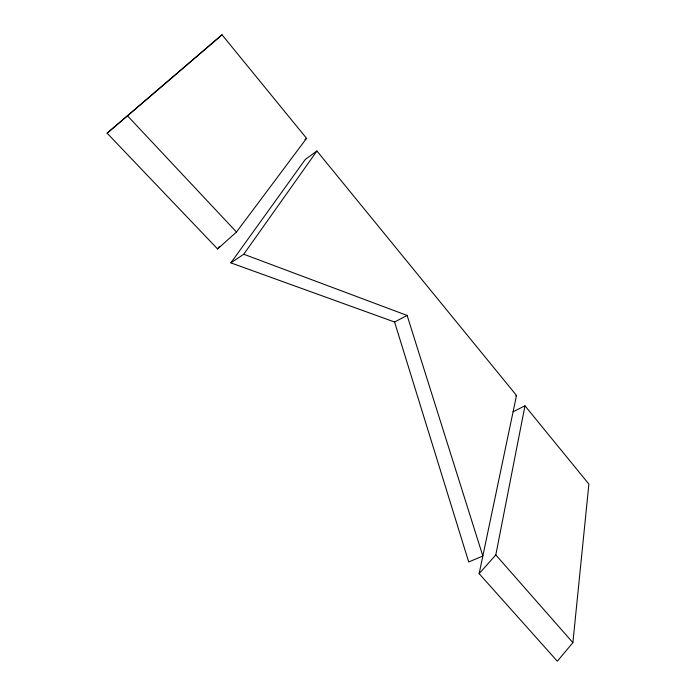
<?xml version="1.0" encoding="UTF-8"?>
<svg xmlns="http://www.w3.org/2000/svg" width="696" height="696" viewBox="0 0 696 696"><rect width="100%" height="100%" fill="white"/><g stroke="black" fill="none" stroke-linecap="round" stroke-linejoin="round"><path stroke-width="1.04" d="M394.58 322.013L468.712 561.976L482.841 556.008L407.116 315.445L394.58 322.013L230.872 262.87L305.309 159.428L316.915 151.006L516.51 395.45L479.144 573.661L557.305 661.2L572.886 642.66L588.886 484.085L524.975 405.82L513.091 411.754M479.144 573.661L495.804 554.912L524.975 405.82M230.872 262.87L243.765 254.24L316.915 151.006M236.483 232.038L306.571 138.339L222.024 34.8L107.114 133.18L217.587 248.95L236.483 232.038L127.49 115.814L107.114 133.18M217.587 248.95L219.553 246.358M127.49 115.814L222.024 34.8M304.909 139.557L306.571 138.339M515.762 395.833L516.51 395.45M243.765 254.24L407.116 315.445M495.804 554.912L572.886 642.66"/></g></svg>
